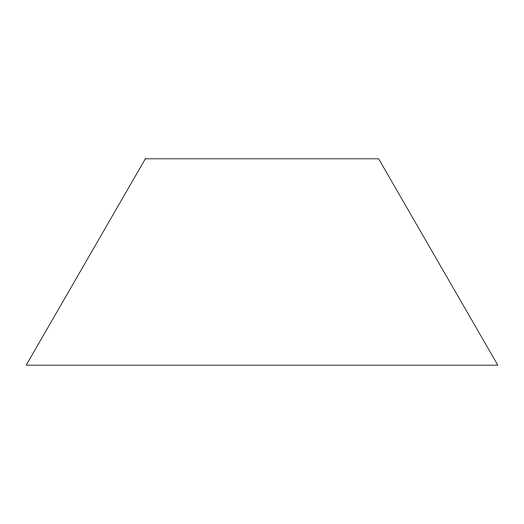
<?xml version="1.0" encoding="UTF-8"?>
<svg xmlns="http://www.w3.org/2000/svg" width="524" height="524" viewBox="0 0 524 524"><rect width="100%" height="100%" fill="white"/><g stroke="black" fill="none" stroke-linecap="round" stroke-linejoin="round"><path stroke-width="0.79" d="M145.325 158.838L26.2 365.163L497.8 365.163L378.675 158.838L145.325 158.838"/></g></svg>
